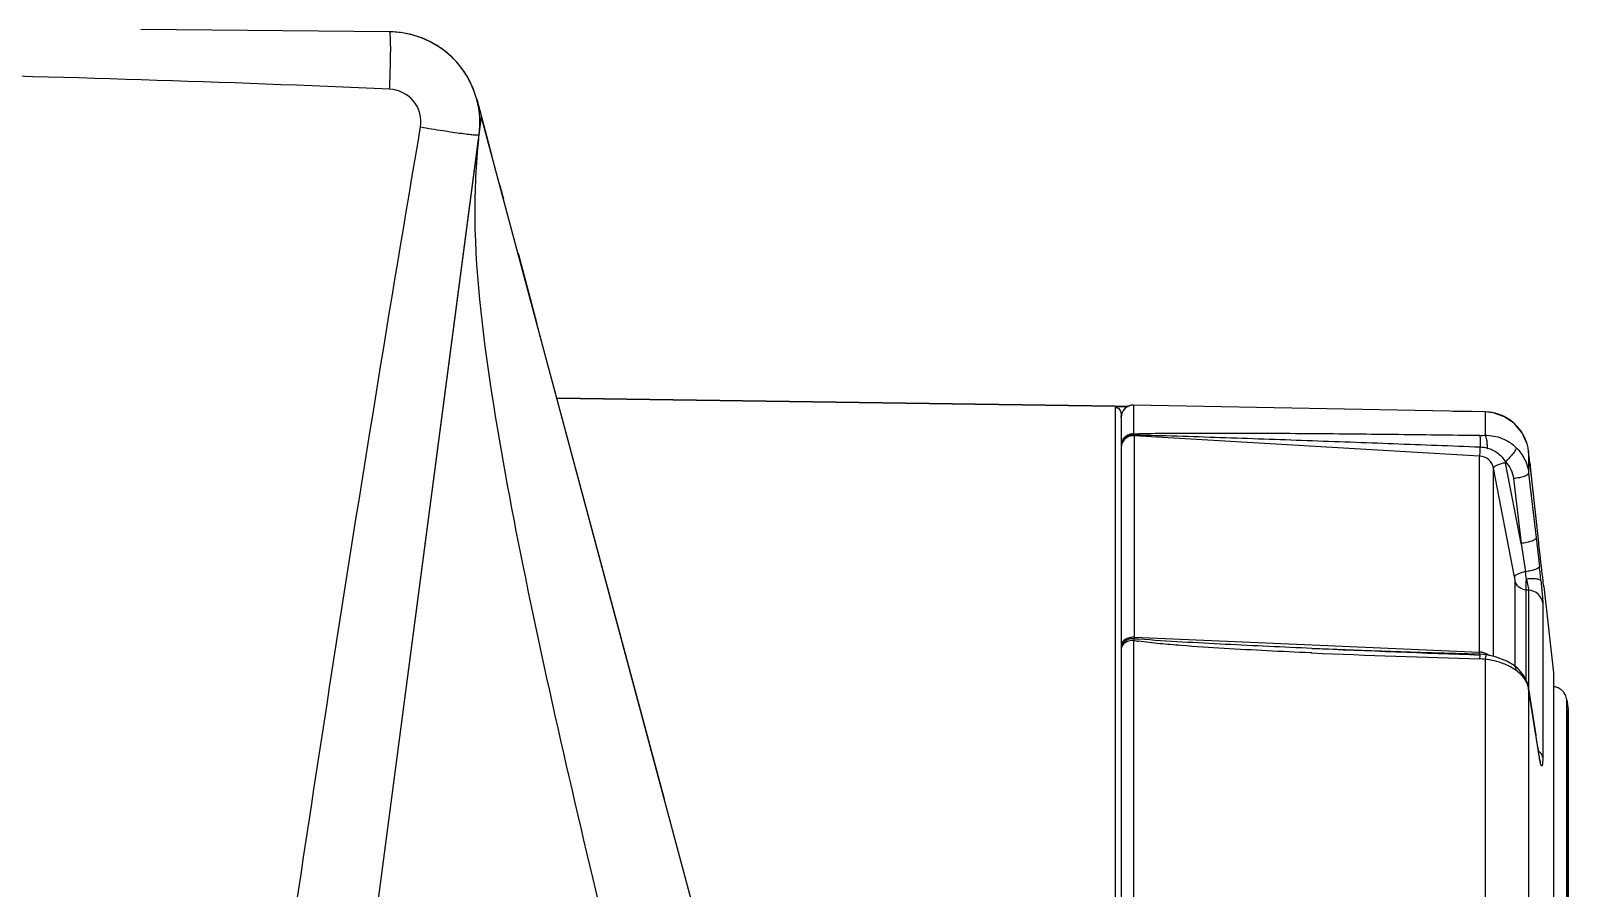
# Model space of a CAD drawing. Header units: millimetres. Extents: x -1584 to 3730, y -1918 to 2655.
# Drawn here: x 2387.9 to 2438.6, y -89.8 to -61.5 of the extents above; entities that cross this region are included whole.
import ezdxf

# ---------------------------------------------------------------- set-up
doc = ezdxf.new("R2010")
doc.units = ezdxf.units.MM
doc.header["$LTSCALE"] = 65.395
doc.layers.add('ASSI', color=7, linetype='CONTINUOUS')
doc.layers.add('GEOM', color=7, linetype='CONTINUOUS')

msp = doc.modelspace()

# ---------------------------------------------------------------- linework, layer by layer
at = {"layer": 'ASSI', "linetype": 'Continuous'}
msp.add_line((2438.514, -83.539), (2438.552, -83.854), dxfattribs=at)
msp.add_line((2438.514, -83.539), (2438.552, -83.854), dxfattribs=at)
at = {"layer": 'GEOM', "linetype": 'Continuous'}
for p, q in [((2399.723, -61.522), (2391.524, -61.45)), ((2402.594, -63.745), (2402.749, -64.321)), ((2402.671, -64.913), (2402.749, -64.321)), ((2402.749, -64.321), (2402.973, -65.158)), ((2403.467, -67.003), (2402.775, -64.421)), ((2393.2, -136.851), (2402.671, -64.913)), ((2394.433, -127.483), (2402.651, -65.062)), ((2402.973, -65.158), (2403.095, -65.615)), ((2403.347, -66.554), (2403.475, -67.032)), ((2411.2, -95.861), (2403.467, -67.003)), ((2403.954, -68.821), (2404.299, -70.108)), ((2404.291, -70.075), (2404.454, -70.684)), ((2404.578, -71.149), (2404.299, -70.108)), ((2404.299, -70.108), (2404.578, -71.149)), ((2404.578, -71.149), (2404.299, -70.108)), ((2404.299, -70.108), (2404.578, -71.149)), ((2404.578, -71.149), (2404.299, -70.108)), ((2404.299, -70.108), (2404.578, -71.149)), ((2408.776, -86.814), (2404.578, -71.149)), ((2423.632, -73.866), (2405.234, -73.597)), ((2405.234, -73.597), (2423.632, -73.866)), ((2423.631, -73.906), (2423.633, -128.034)), ((2424.056, -73.873), (2423.632, -73.866)), ((2423.632, -73.866), (2424.056, -73.873)), ((2435.823, -74.05), (2424.238, -73.827)), ((2424.238, -73.827), (2424.238, -73.828)), ((2424.238, -73.828), (2424.238, -74.773)), ((2435.823, -74.051), (2424.238, -73.828)), ((2423.83, -74.106), (2423.83, -74.227)), ((2423.83, -74.106), (2423.83, -74.227)), ((2423.83, -74.227), (2423.83, -75.159)), ((2423.83, -74.227), (2423.83, -75.159)), ((2435.358, -74.038), (2434.783, -74.03)), ((2434.783, -74.03), (2435.358, -74.038)), ((2435.358, -74.041), (2435.358, -74.038)), ((2436.084, -74.079), (2435.823, -74.05)), ((2435.823, -74.051), (2435.823, -74.05)), ((2435.823, -74.051), (2435.823, -74.821)), ((2436.124, -74.093), (2436.084, -74.079)), ((2436.271, -74.143), (2436.124, -74.093)), ((2436.271, -74.143), (2436.13, -74.094)), ((2436.358, -74.174), (2436.271, -74.143)), ((2436.459, -74.209), (2436.358, -74.174)), ((2436.622, -74.321), (2436.475, -74.221)), ((2436.622, -74.321), (2436.481, -74.223)), ((2436.733, -74.397), (2436.622, -74.321)), ((2436.784, -74.434), (2436.622, -74.321)), ((2424.254, -74.808), (2424.254, -74.834)), ((2424.254, -74.834), (2424.254, -81.478)), ((2435.64, -75.506), (2424.254, -74.834)), ((2436.912, -74.586), (2436.821, -74.476)), ((2437.026, -74.724), (2436.912, -74.586)), ((2437.038, -74.738), (2437.026, -74.724)), ((2437.121, -74.919), (2437.086, -74.841)), ((2437.192, -75.077), (2437.121, -74.919)), ((2423.83, -75.159), (2423.83, -75.166)), ((2423.83, -75.159), (2423.83, -75.166)), ((2423.83, -75.166), (2423.83, -75.218)), ((2423.83, -75.166), (2423.83, -75.218)), ((2423.83, -75.218), (2423.83, -78.4)), ((2423.83, -75.218), (2423.83, -78.4)), ((2437.203, -75.101), (2437.192, -75.077)), ((2437.255, -75.359), (2437.236, -75.235)), ((2437.368, -76.371), (2437.255, -75.359)), ((2437.255, -75.359), (2437.255, -76.066)), ((2435.64, -81.971), (2435.64, -75.506)), ((2436.789, -79.486), (2436.101, -75.902)), ((2436.101, -82.105), (2436.101, -75.902)), ((2437.004, -78.384), (2436.494, -75.728)), ((2437.31, -75.849), (2437.32, -75.848)), ((2437.412, -76.775), (2437.32, -75.848)), ((2436.758, -76.249), (2437.004, -78.384)), ((2437.255, -76.066), (2437.501, -78.201)), ((2437.478, -77.37), (2437.368, -76.371)), ((2437.588, -78.356), (2437.478, -77.37)), ((2423.83, -78.4), (2423.83, -78.47)), ((2423.83, -78.4), (2423.83, -78.47)), ((2423.83, -78.47), (2423.83, -79.801)), ((2423.83, -78.47), (2423.83, -79.801)), ((2437.004, -78.384), (2437.151, -79.318)), ((2437.501, -78.201), (2437.609, -79.142)), ((2437.596, -78.429), (2437.588, -78.356)), ((2437.625, -78.688), (2437.596, -78.429)), ((2437.633, -78.759), (2437.625, -78.688)), ((2437.66, -79), (2437.633, -78.759)), ((2437.675, -79.131), (2437.66, -79)), ((2437.692, -79.274), (2437.675, -79.131)), ((2437.704, -79.383), (2437.692, -79.274)), ((2437.718, -79.499), (2437.704, -79.383)), ((2437.73, -79.603), (2437.718, -79.499)), ((2423.83, -79.801), (2423.83, -79.85)), ((2423.83, -79.801), (2423.83, -79.85)), ((2423.83, -79.85), (2423.83, -79.92)), ((2423.83, -79.85), (2423.83, -79.92)), ((2423.83, -79.92), (2423.83, -81.764)), ((2423.83, -79.92), (2423.83, -81.688)), ((2436.807, -82.413), (2436.807, -79.609)), ((2437.175, -82.907), (2437.175, -79.922)), ((2437.254, -79.927), (2437.175, -79.922)), ((2437.254, -79.927), (2437.254, -83.143)), ((2437.737, -79.667), (2437.73, -79.603)), ((2437.748, -79.76), (2437.737, -79.667)), ((2437.75, -79.771), (2437.748, -79.76)), ((2437.754, -79.806), (2437.75, -79.771)), ((2437.754, -79.806), (2438.07, -82.65)), ((2437.754, -79.806), (2438.07, -82.65)), ((2437.719, -80.353), (2437.719, -85.442)), ((2424.254, -81.478), (2430.119, -81.732)), ((2423.83, -81.688), (2423.83, -81.764)), ((2423.83, -81.764), (2423.83, -81.856)), ((2423.83, -81.764), (2423.83, -81.856)), ((2423.83, -81.856), (2423.83, -81.868)), ((2423.83, -81.856), (2423.83, -81.868)), ((2423.83, -81.868), (2423.83, -82.97)), ((2423.83, -81.868), (2423.83, -82.97)), ((2424.238, -81.583), (2424.238, -94.14)), ((2430.108, -81.994), (2430.059, -81.992)), ((2430.115, -81.845), (2430.114, -81.845)), ((2430.119, -81.732), (2435.64, -81.971)), ((2435.654, -82.039), (2435.638, -82.039)), ((2435.649, -82.191), (2435.653, -82.064)), ((2435.653, -82.064), (2435.654, -82.04)), ((2435.654, -82.039), (2435.654, -82.039)), ((2435.671, -82.04), (2435.654, -82.039)), ((2435.654, -82.04), (2435.654, -82.039)), ((2435.878, -82.058), (2435.878, -82.058)), ((2435.823, -82.206), (2435.823, -93.565)), ((2436.781, -82.413), (2436.781, -82.412)), ((2436.899, -82.511), (2436.781, -82.412)), ((2436.807, -82.434), (2436.807, -82.413)), ((2436.93, -82.538), (2436.899, -82.511)), ((2423.83, -82.97), (2423.83, -83.1)), ((2423.83, -82.97), (2423.83, -83.1)), ((2437.252, -83.143), (2437.224, -83.016)), ((2438.07, -82.65), (2438.07, -82.97)), ((2438.07, -82.97), (2438.07, -83.1)), ((2423.83, -83.1), (2423.83, -94.199)), ((2423.83, -83.1), (2423.83, -94.24)), ((2437.252, -83.144), (2437.252, -83.143)), ((2437.258, -83.183), (2437.252, -83.144)), ((2437.255, -83.183), (2437.252, -83.144)), ((2437.254, -83.143), (2437.254, -83.152)), ((2437.255, -83.183), (2437.255, -93.833)), ((2437.495, -84.707), (2437.255, -83.183)), ((2437.498, -84.706), (2437.258, -83.183)), ((2438.07, -83.1), (2438.07, -83.11)), ((2438.07, -83.11), (2438.07, -83.143)), ((2438.07, -83.143), (2438.07, -85.236)), ((2438.514, -83.753), (2438.514, -83.539)), ((2438.514, -83.854), (2438.514, -83.753)), ((2438.514, -83.976), (2438.514, -83.854)), ((2438.514, -84.126), (2438.514, -83.976)), ((2438.552, -83.854), (2438.56, -83.976)), ((2438.552, -83.854), (2438.56, -83.976)), ((2438.552, -84.064), (2438.552, -83.854)), ((2438.552, -84.126), (2438.552, -84.064)), ((2438.56, -84.126), (2438.56, -83.976)), ((2438.56, -83.976), (2438.56, -84.185)), ((2438.514, -117.774), (2438.514, -84.126)), ((2438.552, -84.206), (2438.552, -84.126)), ((2438.552, -117.694), (2438.552, -84.206)), ((2438.56, -84.184), (2438.56, -84.126)), ((2438.56, -117.716), (2438.56, -84.184)), ((2438.56, -84.185), (2438.56, -117.715)), ((2437.501, -84.746), (2437.495, -84.707)), ((2437.498, -84.706), (2437.498, -84.706)), ((2437.504, -84.745), (2437.498, -84.706)), ((2437.501, -84.746), (2437.498, -84.706)), ((2437.603, -85.393), (2437.501, -84.746)), ((2437.53, -84.912), (2437.504, -84.745)), ((2437.609, -85.432), (2437.603, -85.393)), ((2437.606, -85.393), (2437.606, -85.393)), ((2437.612, -85.432), (2437.606, -85.393)), ((2437.609, -85.432), (2437.606, -85.393)), ((2437.637, -85.553), (2437.637, -85.552)), ((2437.661, -85.677), (2437.637, -85.553)), ((2438.07, -85.236), (2438.07, -116.664))]:
    msp.add_line(p, q, dxfattribs=at)
for points in [[(2436.13, -74.094), (2436.091, -74.08), (2436.084, -74.079)], [(2436.481, -74.223), (2436.464, -74.211), (2436.459, -74.209)], [(2436.821, -74.476), (2436.789, -74.438), (2436.784, -74.434)], [(2437.086, -74.841), (2437.042, -74.743), (2437.038, -74.738)], [(2437.236, -75.235), (2437.204, -75.104), (2437.203, -75.101)], [(2435.638, -82.039), (2433.678, -81.978), (2431.753, -81.911), (2430.115, -81.845)], [(2435.878, -82.058), (2435.828, -82.052), (2435.671, -82.04)], [(2436.781, -82.413), (2436.54, -82.266), (2436.163, -82.118), (2435.878, -82.058)], [(2437.224, -83.016), (2437.112, -82.765), (2436.93, -82.538)], [(2437.606, -85.393), (2437.575, -85.197), (2437.53, -84.912)], [(2437.637, -85.553), (2437.637, -85.555), (2437.634, -85.542), (2437.625, -85.503), (2437.614, -85.443), (2437.612, -85.432)]]:
    msp.add_lwpolyline(points, dxfattribs=at)
for centre, radius, start, end in [((2399.697, -64.521), 3, 80.2167, 89.5), ((2399.697, -64.521), 3, 80.2167, 89.5), ((2399.697, -64.521), 3, 352.5, 80.2167), ((2399.697, -64.521), 3, 75.7205, 80.2167), ((2399.697, -64.521), 3, 61.9129, 75.7205), ((2399.697, -64.521), 3, 48.0871, 61.9129), ((2399.697, -64.521), 3, 34.2295, 48.0871), ((2399.697, -64.521), 3, 20.3505, 34.2295), ((2420.431, -67.063), 17.891, 173.5003, 177.5882), ((2423.507, -67.214), 20.97, 177.529, 179.0581), ((2424.23, -74.227), 0.4, 88.907, 157.6473), ((2424.23, -74.228), 0.4, 138.2802, 152.924), ((2424.231, -74.229), 0.402, 130.5814, 138.2426), ((2424.23, -74.229), 0.401, 116.2377, 130.5472), ((2424.23, -74.228), 0.401, 109.0845, 116.2124), ((2424.23, -74.231), 0.404, 90.9904, 109.0073), ((2424.23, -74.224), 0.396, 88.9033, 90.9492), ((2424.232, -74.228), 0.402, 162.7418, 179.9342), ((2424.226, -74.226), 0.396, 159.4153, 162.7087), ((2424.229, -74.227), 0.399, 152.9504, 159.4091), ((2435.329, -76.038), 2, 88.623, 89.16), ((2435.793, -75.526), 1.476, 77.0147, 88.8685), ((2435.796, -75.515), 1.464, 75.1471, 77.0065), ((2435.795, -75.519), 1.468, 67.8636, 75.1379), ((2435.794, -75.52), 1.47, 62.343, 67.8644), ((2435.796, -75.516), 1.465, 61.3685, 62.34), ((2435.791, -75.524), 1.475, 50.1214, 61.3517), ((2435.797, -75.517), 1.466, 47.6954, 50.1117), ((2435.789, -75.524), 1.477, 33.8774, 47.6662), ((2435.797, -75.518), 1.466, 33.1023, 33.8553), ((2435.793, -75.521), 1.471, 28.3655, 33.0998), ((2435.793, -75.521), 1.472, 20.0919, 28.3654), ((2424.199, -75.218), 0.369, 170.9785, 179.963), ((2424.207, -75.219), 0.377, 155.8915, 170.9841), ((2435.796, -75.519), 1.468, 17.9246, 20.0804), ((2435.785, -75.523), 1.479, 11.2198, 17.9203), ((2435.667, -75.887), 0.842, 10.8582, 12.9906), ((2435.332, -76.047), 1.998, 7.1827, 8.3255), ((2435.329, -76.038), 2, 6.937, 7.8775), ((2435.329, -76.038), 2, 5.7106, 6.937), ((2435.34, -76.046), 1.99, 5.7175, 7.183), ((2420.892, -81.33), 16.383, 6.2094, 7.0561), ((2400.882, -83.357), 36.968, 5.7996, 6.5463), ((2425.612, -67.694), 13.896, 264.3923, 265.0582), ((2424.069, -81.88), 0.241, 149.5392, 153.2039), ((2425.289, -75.35), 6.321, 260.4253, 261.9124), ((2446.192, 292.564), 374.903, 267.54115, 268.38851), ((2466.821, 774.183), 856.814, 267.544641, 267.915312), ((2435.61, -82.675), 0.705, 85.677, 87.5578), ((2435.612, -82.66), 0.69, 76.8224, 85.7256), ((2436.523, -83.299), 0.742, 9.002, 11.9128), ((2438.017, -83.6), 0.5, 69.25, 83.8665), ((2438.017, -83.6), 0.5, 69.25, 83.8665), ((2438.017, -83.6), 0.5, 61.1497, 69.25), ((2438.017, -83.6), 0.5, 61.1497, 69.25), ((2438.017, -83.6), 0.5, 48.5, 61.1497), ((2438.017, -83.6), 0.5, 48.5, 61.1497), ((2438.017, -83.6), 0.5, 37.233, 48.5), ((2438.017, -83.6), 0.5, 37.233, 48.5), ((2438.017, -83.6), 0.5, 27.75, 37.233), ((2438.017, -83.6), 0.5, 27.75, 37.233), ((2438.017, -83.6), 0.5, 7, 27.75), ((2438.017, -83.6), 0.5, 7, 27.75), ((2439.529, -85.179), 1.935, 191.298, 191.9641)]:
    msp.add_arc(centre, radius, start, end, dxfattribs=at)
for points, knots in [([(2399.723, -63.414), (2399.734, -63.173), (2399.749, -62.729), (2399.76, -62.2), (2399.756, -61.865), (2399.754, -61.68), (2399.739, -61.594), (2399.736, -61.522), (2399.723, -61.522)], [0, 0, 0, 0, 0.381876, 0.705599, 0.829649, 0.922064, 0.979158, 1, 1, 1, 1]), ([(2399.723, -63.414), (2388.816, -62.925), (2372.436, -62.687), (2350.602, -62.423), (2339.686, -62.146), (2334.23, -61.967)], [0, 0, 0, 0, 0.499991, 0.749995, 1, 1, 1, 1]), ([(2400.743, -64.657), (2400.792, -64.367), (2400.622, -63.714), (2400.017, -63.428), (2399.723, -63.414)], [0, 0, 0, 0, 0.499548, 1, 1, 1, 1]), ([(2390.253, -136.461), (2391.847, -124.472), (2395.039, -100.493), (2398.712, -76.58), (2400.743, -64.657)], [0, 0, 0, 0, 0.500004, 1, 1, 1, 1]), ([(2400.743, -64.657), (2400.988, -64.699), (2401.439, -64.772), (2401.978, -64.853), (2402.318, -64.894), (2402.507, -64.919), (2402.594, -64.914), (2402.669, -64.926), (2402.671, -64.913)], [0, 0, 0, 0, 0.382833, 0.706694, 0.830644, 0.922895, 0.979754, 1, 1, 1, 1]), ([(2404.123, -79.111), (2403.715, -77.097), (2402.961, -73.051), (2402.505, -68.934), (2402.54, -66.87)], [0, 0, 0, 0, 0.498866, 1, 1, 1, 1]), ([(2423.83, -74.106), (2423.83, -74.055), (2423.787, -73.948), (2423.681, -73.907), (2423.63, -73.906)], [0, 0, 0, 0, 0.499676, 1, 1, 1, 1]), ([(2424.042, -73.882), (2423.98, -73.881), (2423.873, -73.881), (2423.744, -73.885), (2423.668, -73.89), (2423.639, -73.898), (2423.631, -73.903), (2423.631, -73.906)], [0, 0, 0, 0, 0.448555, 0.769137, 0.94464, 0.981385, 1, 1, 1, 1]), ([(2423.83, -74.106), (2423.83, -74.104), (2423.843, -74.11), (2423.846, -74.113), (2423.851, -74.116)], [0, 0, 0, 0, 0.225689, 1, 1, 1, 1]), ([(2424.238, -74.773), (2424.185, -74.772), (2424.079, -74.791), (2423.943, -74.875), (2423.851, -75.004), (2423.83, -75.108), (2423.83, -75.159)], [0, 0, 0, 0, 0.25425, 0.506075, 0.754329, 1, 1, 1, 1]), ([(2424.254, -74.808), (2424.149, -74.802), (2423.983, -74.853), (2423.854, -75.017), (2423.83, -75.117), (2423.83, -75.166)], [0, 0, 0, 0, 0.51365, 0.760914, 1, 1, 1, 1]), ([(2424.254, -74.834), (2424.174, -74.829), (2424.009, -74.867), (2423.895, -74.993), (2423.863, -75.065)], [0, 0, 0, 0, 0.50497, 1, 1, 1, 1]), ([(2424.238, -74.773), (2424.473, -74.764), (2424.945, -74.755), (2425.892, -74.746), (2427.079, -74.745), (2428.506, -74.75), (2430.41, -74.762), (2432.791, -74.786), (2434.696, -74.809), (2435.649, -74.822)], [0, 0, 0, 0, 0.061822, 0.124085, 0.248955, 0.374003, 0.499133, 0.749521, 1, 1, 1, 1]), ([(2424.238, -74.773), (2424.239, -74.776), (2424.245, -74.786), (2424.25, -74.798), (2424.254, -74.808)], [0, 0, 0, 0, 0.212298, 1, 1, 1, 1]), ([(2424.254, -74.808), (2424.728, -74.815), (2425.677, -74.843), (2427.577, -74.904), (2429.952, -74.989), (2432.803, -75.094), (2434.703, -75.167), (2435.653, -75.204)], [0, 0, 0, 0, 0.124785, 0.24975, 0.499787, 0.74988, 1, 1, 1, 1]), ([(2435.649, -74.822), (2435.653, -74.868), (2435.653, -74.996), (2435.654, -75.123), (2435.653, -75.204)], [0, 0, 0, 0, 0.362351, 1, 1, 1, 1]), ([(2435.823, -74.821), (2436.01, -74.819), (2436.389, -74.886), (2436.713, -75.097), (2436.845, -75.229)], [0, 0, 0, 0, 0.501193, 1, 1, 1, 1]), ([(2435.823, -74.821), (2435.834, -74.838), (2435.851, -74.889), (2435.87, -74.982), (2435.884, -75.103), (2435.89, -75.192), (2435.892, -75.24)], [0, 0, 0, 0, 0.144591, 0.371872, 0.665461, 1, 1, 1, 1]), ([(2435.653, -75.204), (2435.651, -75.238), (2435.646, -75.339), (2435.64, -75.44), (2435.64, -75.506)], [0, 0, 0, 0, 0.337169, 1, 1, 1, 1]), ([(2435.892, -75.24), (2436.017, -75.271), (2436.254, -75.386), (2436.427, -75.586), (2436.488, -75.697)], [0, 0, 0, 0, 0.502747, 1, 1, 1, 1]), ([(2436.845, -75.229), (2436.846, -75.239), (2436.839, -75.266), (2436.807, -75.331), (2436.735, -75.431), (2436.624, -75.563), (2436.536, -75.652), (2436.488, -75.697)], [0, 0, 0, 0, 0.053281, 0.1331, 0.366099, 0.669943, 1, 1, 1, 1]), ([(2436.845, -75.229), (2436.958, -75.34), (2437.147, -75.601), (2437.237, -75.91), (2437.255, -76.066)], [0, 0, 0, 0, 0.50211, 1, 1, 1, 1]), ([(2436.101, -75.902), (2436.081, -75.798), (2435.964, -75.596), (2435.748, -75.513), (2435.64, -75.506)], [0, 0, 0, 0, 0.495205, 1, 1, 1, 1]), ([(2436.494, -75.728), (2436.444, -75.737), (2436.35, -75.758), (2436.226, -75.802), (2436.143, -75.842), (2436.101, -75.884), (2436.101, -75.902)], [0, 0, 0, 0, 0.348988, 0.655005, 0.877402, 1, 1, 1, 1]), ([(2436.488, -75.697), (2436.562, -75.771), (2436.687, -75.943), (2436.747, -76.146), (2436.758, -76.249)], [0, 0, 0, 0, 0.502236, 1, 1, 1, 1]), ([(2437.255, -76.066), (2437.255, -76.088), (2437.202, -76.138), (2437.098, -76.181), (2436.941, -76.224), (2436.822, -76.242), (2436.758, -76.249)], [0, 0, 0, 0, 0.119843, 0.34005, 0.646964, 1, 1, 1, 1]), ([(2437.501, -78.201), (2437.501, -78.222), (2437.448, -78.272), (2437.343, -78.315), (2437.186, -78.359), (2437.068, -78.377), (2437.004, -78.384)], [0, 0, 0, 0, 0.119815, 0.340008, 0.646935, 1, 1, 1, 1]), ([(2408.177, -96.658), (2407.818, -95.197), (2406.396, -89.364), (2405.018, -83.519), (2404.123, -79.111)], [0, 0, 0, 0, 0.250651, 1, 1, 1, 1]), ([(2437.151, -79.318), (2437.104, -79.327), (2437.016, -79.349), (2436.902, -79.391), (2436.826, -79.43), (2436.789, -79.469), (2436.789, -79.486)], [0, 0, 0, 0, 0.352705, 0.656909, 0.876782, 1, 1, 1, 1]), ([(2436.807, -79.609), (2436.807, -79.593), (2436.8, -79.552), (2436.793, -79.511), (2436.789, -79.486)], [0, 0, 0, 0, 0.388236, 1, 1, 1, 1]), ([(2437.609, -79.142), (2437.609, -79.162), (2437.561, -79.209), (2437.465, -79.25), (2437.321, -79.292), (2437.211, -79.31), (2437.151, -79.318)], [0, 0, 0, 0, 0.119317, 0.336853, 0.642427, 1, 1, 1, 1]), ([(2437.175, -79.922), (2437.089, -79.917), (2436.917, -79.851), (2436.823, -79.691), (2436.807, -79.609)], [0, 0, 0, 0, 0.50622, 1, 1, 1, 1]), ([(2437.175, -79.922), (2437.175, -79.904), (2437.176, -79.783), (2437.178, -79.662), (2437.179, -79.559)], [0, 0, 0, 0, 0.145569, 1, 1, 1, 1]), ([(2437.661, -79.621), (2437.657, -79.603), (2437.599, -79.572), (2437.499, -79.556), (2437.349, -79.547), (2437.239, -79.553), (2437.179, -79.558)], [0, 0, 0, 0, 0.114317, 0.331407, 0.63898, 1, 1, 1, 1]), ([(2437.179, -79.559), (2437.198, -79.635), (2437.224, -79.739), (2437.247, -79.862), (2437.254, -79.909), (2437.254, -79.927)], [0, 0, 0, 0, 0.626153, 0.854543, 1, 1, 1, 1]), ([(2437.719, -80.353), (2437.706, -80.243), (2437.593, -80.024), (2437.367, -79.934), (2437.254, -79.927)], [0, 0, 0, 0, 0.493441, 1, 1, 1, 1]), ([(2437.661, -79.621), (2437.676, -79.774), (2437.698, -80.018), (2437.719, -80.262), (2437.719, -80.353)], [0, 0, 0, 0, 0.627728, 1, 1, 1, 1]), ([(2424.254, -81.478), (2424.201, -81.476), (2424.095, -81.486), (2423.956, -81.545), (2423.856, -81.64), (2423.83, -81.725), (2423.83, -81.764)], [0, 0, 0, 0, 0.286048, 0.553714, 0.789846, 1, 1, 1, 1]), ([(2424.254, -81.524), (2424.166, -81.519), (2423.992, -81.556), (2423.869, -81.693), (2423.844, -81.768)], [0, 0, 0, 0, 0.526088, 1, 1, 1, 1]), ([(2424.254, -81.524), (2424.252, -81.528), (2424.247, -81.548), (2424.241, -81.568), (2424.238, -81.583)], [0, 0, 0, 0, 0.228411, 1, 1, 1, 1]), ([(2424.254, -81.478), (2424.254, -81.482), (2424.254, -81.497), (2424.254, -81.513), (2424.254, -81.524)], [0, 0, 0, 0, 0.270921, 1, 1, 1, 1]), ([(2430.114, -81.845), (2429.164, -81.803), (2427.738, -81.739), (2425.838, -81.637), (2424.888, -81.58), (2424.415, -81.539)], [0, 0, 0, 0, 0.49999, 0.750004, 1, 1, 1, 1]), ([(2424.238, -81.583), (2424.161, -81.582), (2424.016, -81.608), (2423.894, -81.701), (2423.861, -81.758)], [0, 0, 0, 0, 0.538021, 1, 1, 1, 1]), ([(2430.059, -81.992), (2429.586, -81.971), (2428.641, -81.927), (2427.224, -81.85), (2426.044, -81.772), (2425.102, -81.692), (2424.633, -81.642), (2424.4, -81.608)], [0, 0, 0, 0, 0.250225, 0.500403, 0.750461, 0.875373, 1, 1, 1, 1]), ([(2435.641, -82.042), (2435.641, -82.037), (2435.64, -82.013), (2435.64, -81.99), (2435.64, -81.971)], [0, 0, 0, 0, 0.208816, 1, 1, 1, 1]), ([(2435.769, -81.988), (2435.787, -81.993), (2435.856, -82.012), (2435.923, -82.044), (2435.966, -82.074)], [0, 0, 0, 0, 0.261802, 1, 1, 1, 1]), ([(2435.823, -82.206), (2435.827, -82.185), (2435.836, -82.148), (2435.851, -82.1), (2435.862, -82.073), (2435.873, -82.057), (2435.878, -82.058)], [0, 0, 0, 0, 0.406204, 0.71408, 0.910526, 1, 1, 1, 1]), ([(2436.609, -82.433), (2436.55, -82.403), (2436.299, -82.292), (2436.029, -82.225), (2435.823, -82.206)], [0, 0, 0, 0, 0.242737, 1, 1, 1, 1]), ([(2436.845, -82.575), (2436.827, -82.562), (2436.751, -82.51), (2436.671, -82.464), (2436.609, -82.433)], [0, 0, 0, 0, 0.24226, 1, 1, 1, 1]), ([(2436.845, -82.575), (2436.846, -82.542), (2436.839, -82.481), (2436.803, -82.429), (2436.781, -82.413)], [0, 0, 0, 0, 0.548981, 1, 1, 1, 1]), ([(2437.184, -82.961), (2437.166, -82.924), (2437.079, -82.775), (2436.952, -82.652), (2436.845, -82.575)], [0, 0, 0, 0, 0.236697, 1, 1, 1, 1]), ([(2437.67, -85.322), (2437.665, -85.314), (2437.639, -85.28), (2437.609, -85.251), (2437.583, -85.232)], [0, 0, 0, 0, 0.241338, 1, 1, 1, 1]), ([(2437.631, -85.558), (2437.629, -85.548), (2437.621, -85.507), (2437.614, -85.465), (2437.609, -85.432)], [0, 0, 0, 0, 0.227191, 1, 1, 1, 1]), ([(2437.661, -85.677), (2437.659, -85.67), (2437.649, -85.639), (2437.641, -85.606), (2437.636, -85.58)], [0, 0, 0, 0, 0.19993, 1, 1, 1, 1]), ([(2437.715, -85.597), (2437.714, -85.611), (2437.712, -85.637), (2437.708, -85.671), (2437.702, -85.696), (2437.698, -85.712), (2437.687, -85.721), (2437.676, -85.713), (2437.669, -85.698), (2437.664, -85.685), (2437.661, -85.677)], [0, 0, 0, 0, 0.240649, 0.431514, 0.571846, 0.66278, 0.713354, 0.765468, 0.858585, 1, 1, 1, 1]), ([(2437.719, -85.442), (2437.714, -85.41), (2437.699, -85.368), (2437.677, -85.331), (2437.67, -85.322)], [0, 0, 0, 0, 0.740778, 1, 1, 1, 1]), ([(2437.719, -85.442), (2437.719, -85.457), (2437.719, -85.509), (2437.717, -85.56), (2437.715, -85.597)], [0, 0, 0, 0, 0.282666, 1, 1, 1, 1])]:
    msp.add_open_spline(points, degree=3, knots=knots, dxfattribs=at)
for points in [[(2423.83, -74.227), (2423.83, -74.175), (2423.84, -74.123), (2423.86, -74.075)], [(2435.649, -74.822), (2435.707, -74.823), (2435.765, -74.822), (2435.823, -74.821)], [(2435.653, -75.204), (2435.734, -75.208), (2435.814, -75.22), (2435.892, -75.24)], [(2423.844, -81.768), (2423.835, -81.796), (2423.83, -81.826), (2423.83, -81.856)], [(2423.854, -81.771), (2423.839, -81.801), (2423.83, -81.835), (2423.83, -81.868)], [(2435.823, -82.206), (2435.765, -82.198), (2435.707, -82.193), (2435.649, -82.191)], [(2437.248, -83.146), (2437.235, -83.082), (2437.213, -83.019), (2437.184, -82.961)]]:
    msp.add_open_spline(points, degree=3, dxfattribs=at)

doc.saveas('drawing.dxf')
